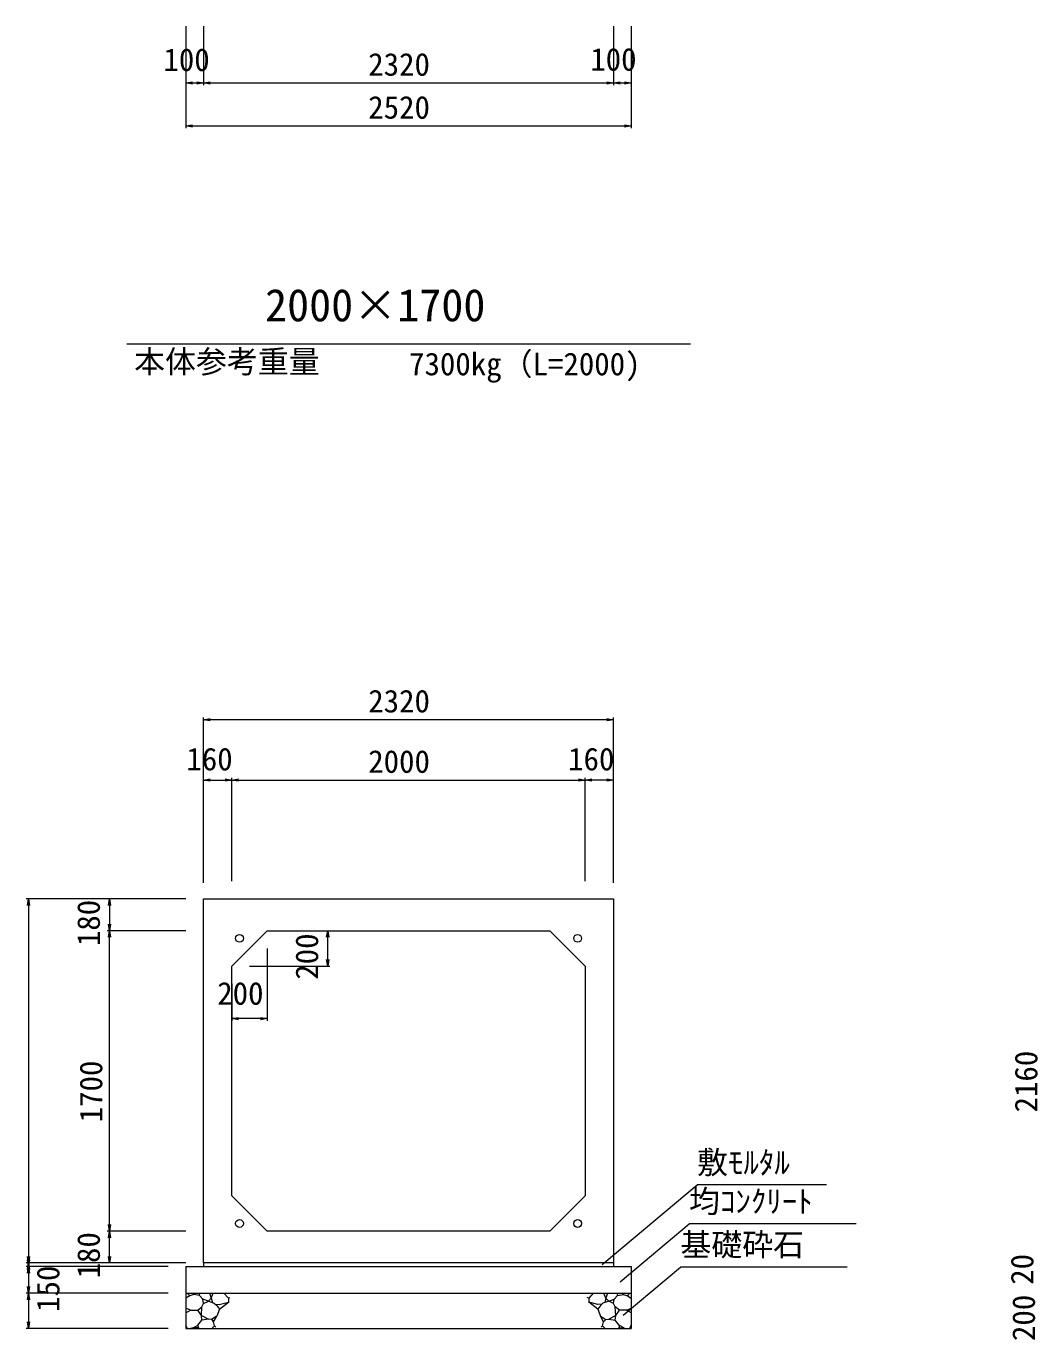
# Model space of a CAD drawing. Units: millimetres on the paper. Extents: x 0 to 841, y 0 to 594.
# Drawn here: x 182.4 to 296.9, y 302.8 to 451.5 of the extents above; entities that cross this region are included whole.
import ezdxf
from ezdxf.enums import TextEntityAlignment as Align

# ---------------------------------------------------------------- set-up
doc = ezdxf.new("R2010")
doc.units = ezdxf.units.MM
for name, color, linetype, lineweight in [('D-STR-DIM（寸法）', 7, 'Continuous', 18), ('D-STR-HTXT（旗揚げ）', 4, 'Continuous', 18), ('D-STR-STRn（構造物）', 5, 'Continuous', 18), ('D-STR（構造物外形線）', 1, 'Continuous', 18)]:
    doc.layers.add(name, color=color, linetype=linetype, lineweight=lineweight)
doc.layers.add('D-STR-TXT（文字）', color=7, linetype='Continuous')
doc.styles.add('ＭＳ ゴシック', font='')
doc.styles.get('ＭＳ ゴシック').set_extended_font_data('MS Gothic')

msp = doc.modelspace()

# ---------------------------------------------------------------- linework, layer by layer
at = {"layer": 'D-STR-DIM（寸法）'}
for p, q in [((200.473, 451.456), (200.473, 439.929)), ((200.473, 451.456), (200.473, 444.793)), ((202.473, 451.456), (202.473, 444.793)), ((202.473, 451.056), (202.473, 444.793)), ((248.873, 451.456), (248.873, 444.793)), ((248.873, 451.456), (248.873, 444.793)), ((250.873, 451.456), (250.873, 444.793)), ((250.873, 451.456), (250.873, 439.929)), ((200.473, 445.043), (201.223, 445.168)), ((200.473, 445.043), (200.573, 445.043)), ((201.223, 444.918), (200.473, 445.043)), ((200.573, 445.043), (202.373, 445.043)), ((201.723, 445.168), (202.473, 445.043)), ((202.473, 445.043), (201.723, 444.918)), ((202.473, 445.043), (202.373, 445.043)), ((202.473, 445.043), (203.223, 445.168)), ((202.473, 445.043), (202.573, 445.043)), ((203.223, 444.918), (202.473, 445.043)), ((202.573, 445.043), (248.773, 445.043)), ((248.123, 445.168), (248.873, 445.043)), ((248.873, 445.043), (248.123, 444.918)), ((248.873, 445.043), (248.773, 445.043)), ((248.873, 445.043), (249.623, 445.168)), ((248.873, 445.043), (248.973, 445.043)), ((249.623, 444.918), (248.873, 445.043)), ((248.973, 445.043), (250.773, 445.043)), ((250.123, 445.168), (250.873, 445.043)), ((250.873, 445.043), (250.123, 444.918)), ((250.873, 445.043), (250.773, 445.043)), ((200.473, 440.179), (201.223, 440.304)), ((200.473, 440.179), (200.573, 440.179)), ((201.223, 440.054), (200.473, 440.179)), ((200.573, 440.179), (250.773, 440.179)), ((250.123, 440.304), (250.873, 440.179)), ((250.873, 440.179), (250.123, 440.054)), ((250.873, 440.179), (250.773, 440.179)), ((202.473, 354.524), (202.473, 373.249)), ((202.473, 372.999), (203.223, 373.124)), ((248.123, 373.124), (248.873, 372.999)), ((248.873, 354.524), (248.873, 373.249)), ((202.473, 372.999), (202.573, 372.999)), ((203.223, 372.874), (202.473, 372.999)), ((248.773, 372.999), (202.573, 372.999)), ((248.873, 372.999), (248.123, 372.874)), ((248.873, 372.999), (248.773, 372.999)), ((202.473, 354.524), (202.473, 366.416)), ((202.473, 366.166), (203.223, 366.291)), ((202.473, 366.166), (202.573, 366.166)), ((203.223, 366.041), (202.473, 366.166)), ((202.573, 366.166), (205.573, 366.166)), ((204.923, 366.291), (205.673, 366.166)), ((205.673, 366.166), (204.923, 366.041)), ((205.673, 366.166), (205.573, 366.166)), ((205.673, 354.724), (205.673, 366.416)), ((205.673, 354.724), (205.673, 366.416)), ((205.673, 366.166), (206.423, 366.291)), ((205.673, 366.166), (205.773, 366.166)), ((206.423, 366.041), (205.673, 366.166)), ((205.773, 366.166), (245.573, 366.166)), ((244.923, 366.291), (245.673, 366.166)), ((245.673, 366.166), (244.923, 366.041)), ((245.673, 366.166), (245.573, 366.166)), ((245.673, 354.724), (245.673, 366.416)), ((245.673, 354.724), (245.673, 366.416)), ((245.673, 366.166), (246.423, 366.291)), ((245.673, 366.166), (245.773, 366.166)), ((246.423, 366.041), (245.673, 366.166)), ((248.773, 366.166), (245.773, 366.166)), ((248.123, 366.291), (248.873, 366.166)), ((248.873, 366.166), (248.123, 366.041)), ((248.873, 366.166), (248.773, 366.166)), ((248.873, 354.574), (248.873, 366.416)), ((200.473, 352.724), (182.406, 352.724)), ((182.531, 351.974), (182.656, 352.724)), ((182.656, 352.724), (182.656, 352.624)), ((182.656, 352.724), (182.781, 351.974)), ((182.656, 352.624), (182.656, 311.624)), ((200.473, 352.724), (191.579, 352.724)), ((191.704, 351.974), (191.829, 352.724)), ((191.829, 352.724), (191.829, 352.624)), ((191.829, 352.724), (191.954, 351.974)), ((191.829, 352.624), (191.829, 349.224)), ((191.829, 349.124), (191.704, 349.874)), ((191.954, 349.874), (191.829, 349.124)), ((200.473, 349.124), (191.579, 349.124)), ((200.473, 349.124), (191.579, 349.124)), ((191.704, 348.374), (191.829, 349.124)), ((191.829, 349.124), (191.829, 349.224)), ((191.829, 349.124), (191.829, 349.024)), ((191.829, 349.124), (191.954, 348.374)), ((191.829, 315.224), (191.829, 349.024)), ((211.673, 349.124), (216.778, 349.124)), ((216.403, 348.374), (216.528, 349.124)), ((216.528, 349.124), (216.528, 349.024)), ((216.528, 349.124), (216.653, 348.374)), ((216.528, 345.224), (216.528, 349.024)), ((209.673, 347.124), (209.673, 338.926)), ((207.673, 345.124), (216.778, 345.124)), ((216.528, 345.124), (216.403, 345.874)), ((216.653, 345.874), (216.528, 345.124)), ((216.528, 345.124), (216.528, 345.224)), ((205.673, 343.124), (205.673, 338.926)), ((205.673, 339.176), (206.423, 339.301)), ((205.673, 339.176), (205.773, 339.176)), ((206.423, 339.051), (205.673, 339.176)), ((209.573, 339.176), (205.773, 339.176)), ((208.923, 339.301), (209.673, 339.176)), ((209.673, 339.176), (208.923, 339.051)), ((209.673, 339.176), (209.573, 339.176)), ((200.473, 315.124), (191.579, 315.124)), ((200.473, 315.124), (191.579, 315.124)), ((191.829, 315.124), (191.704, 315.874)), ((191.704, 314.374), (191.829, 315.124)), ((191.954, 315.874), (191.829, 315.124)), ((191.829, 315.124), (191.829, 315.224)), ((191.829, 315.124), (191.829, 315.024)), ((191.829, 315.124), (191.954, 314.374)), ((191.829, 311.624), (191.829, 315.024)), ((182.656, 311.524), (182.531, 312.274)), ((182.781, 312.274), (182.656, 311.524)), ((191.829, 311.524), (191.704, 312.274)), ((191.954, 312.274), (191.829, 311.524)), ((200.473, 311.524), (182.406, 311.524)), ((200.473, 311.524), (182.406, 311.524)), ((198.473, 311.124), (182.406, 311.124)), ((198.473, 311.124), (182.406, 311.124)), ((182.656, 311.124), (182.531, 311.874)), ((182.531, 310.774), (182.656, 311.524)), ((182.531, 310.374), (182.656, 311.124)), ((182.781, 311.874), (182.656, 311.124)), ((182.656, 311.524), (182.656, 311.624)), ((182.656, 311.524), (182.656, 311.424)), ((182.656, 311.524), (182.781, 310.774)), ((182.656, 311.424), (182.656, 311.224)), ((182.656, 311.124), (182.656, 311.224)), ((182.656, 311.124), (182.656, 311.024)), ((182.656, 311.124), (182.781, 310.374)), ((182.656, 311.024), (182.656, 308.224)), ((200.473, 311.524), (191.579, 311.524)), ((191.829, 311.524), (191.829, 311.624)), ((198.473, 308.124), (182.406, 308.124)), ((198.473, 308.124), (182.406, 308.124)), ((182.656, 308.124), (182.531, 308.874)), ((182.531, 307.374), (182.656, 308.124)), ((182.781, 308.874), (182.656, 308.124)), ((182.656, 308.124), (182.656, 308.224)), ((182.656, 308.124), (182.656, 308.024)), ((182.656, 308.124), (182.781, 307.374)), ((182.656, 308.024), (182.656, 304.224)), ((182.656, 304.124), (182.531, 304.874)), ((182.781, 304.874), (182.656, 304.124)), ((198.473, 304.124), (182.406, 304.124)), ((182.656, 304.124), (182.656, 304.224))]:
    msp.add_line(p, q, dxfattribs=at)
at = {"layer": 'D-STR-HTXT（旗揚げ）'}
for p, q in [((193.781, 415.525), (257.565, 415.525)), ((247.59, 311.335), (258.323, 320.353)), ((272.985, 320.353), (258.323, 320.353)), ((249.612, 309.401), (257.411, 315.954)), ((276.336, 315.954), (257.411, 315.954)), ((249.962, 305.606), (256.436, 311.045)), ((275.299, 311.045), (256.436, 311.045))]:
    msp.add_line(p, q, dxfattribs=at)
at = {"layer": 'D-STR-STRn（構造物）'}
for p, q in [((200.473, 311.124), (250.873, 311.124)), ((200.473, 311.124), (200.473, 304.124)), ((202.473, 311.524), (202.473, 311.124)), ((248.873, 311.524), (248.873, 311.124)), ((250.873, 311.124), (250.873, 304.124)), ((200.473, 308.124), (250.873, 308.124)), ((200.899, 307.808), (200.473, 307.558)), ((200.899, 307.808), (200.634, 308.124)), ((201.367, 307.959), (200.899, 307.808)), ((201.367, 307.959), (201.52, 308.124)), ((202.014, 307.855), (201.367, 307.959)), ((202.014, 307.855), (201.999, 308.124)), ((202.404, 307.43), (202.014, 307.855)), ((203.162, 308.124), (203.344, 307.55)), ((203.344, 307.55), (203.568, 308.124)), ((204.763, 308.124), (205.28, 307.548)), ((205.28, 307.548), (205.455, 307.635)), ((246.066, 307.548), (245.891, 307.635)), ((246.583, 308.124), (246.066, 307.548)), ((248.003, 307.55), (247.779, 308.124)), ((248.184, 308.124), (248.003, 307.55)), ((248.943, 307.43), (249.333, 307.855)), ((249.333, 307.855), (249.347, 308.124)), ((249.333, 307.855), (249.979, 307.959)), ((249.979, 307.959), (249.826, 308.124)), ((249.979, 307.959), (250.447, 307.808)), ((250.447, 307.808), (250.713, 308.124)), ((250.447, 307.808), (250.873, 307.558)), ((200.992, 306.197), (200.473, 306.415)), ((200.473, 305.902), (200.992, 306.197)), ((200.992, 306.197), (201.806, 306.183)), ((201.806, 306.183), (202.286, 306.556)), ((202.229, 305.596), (201.806, 306.183)), ((202.229, 305.596), (202.286, 306.556)), ((202.286, 306.556), (202.474, 306.934)), ((202.474, 306.934), (202.404, 307.43)), ((203.022, 307.217), (202.404, 307.43)), ((202.474, 306.934), (203.022, 307.217)), ((203.344, 307.55), (203.022, 307.217)), ((203.022, 307.217), (203.684, 306.972)), ((203.344, 307.55), (203.469, 307.052)), ((203.684, 306.972), (203.928, 306.74)), ((203.806, 306.856), (204.255, 306.812)), ((203.928, 306.74), (204.259, 306.299)), ((204.259, 306.299), (203.968, 305.522)), ((204.255, 306.812), (205.28, 307.075)), ((204.259, 306.299), (205.28, 307.075)), ((205.28, 307.548), (205.28, 307.075)), ((205.28, 307.075), (205.3, 307.071)), ((246.066, 307.075), (246.046, 307.071)), ((246.066, 307.548), (246.066, 307.075)), ((247.091, 306.812), (246.066, 307.075)), ((247.087, 306.299), (246.066, 307.075)), ((247.418, 306.74), (247.087, 306.299)), ((247.087, 306.299), (247.378, 305.522)), ((247.54, 306.856), (247.091, 306.812)), ((247.663, 306.972), (247.418, 306.74)), ((248.324, 307.217), (247.663, 306.972)), ((248.003, 307.55), (247.878, 307.052)), ((248.003, 307.55), (248.324, 307.217)), ((248.324, 307.217), (248.943, 307.43)), ((248.872, 306.934), (248.324, 307.217)), ((248.872, 306.934), (248.943, 307.43)), ((249.06, 306.556), (248.872, 306.934)), ((249.117, 305.596), (249.06, 306.556)), ((249.54, 306.183), (249.06, 306.556)), ((249.117, 305.596), (249.54, 306.183)), ((250.355, 306.197), (249.54, 306.183)), ((250.355, 306.197), (250.873, 306.415)), ((250.873, 305.902), (250.355, 306.197)), ((201.84, 304.497), (202.28, 305.055)), ((202.28, 305.055), (202.229, 305.596)), ((202.229, 305.596), (203.024, 305.166)), ((203.024, 305.166), (202.28, 305.055)), ((203.36, 305.141), (203.024, 305.166)), ((203.968, 305.522), (203.36, 305.141)), ((203.36, 305.141), (203.613, 304.881)), ((203.613, 304.881), (203.968, 305.522)), ((203.708, 304.426), (203.613, 304.881)), ((247.734, 304.881), (247.378, 305.522)), ((247.378, 305.522), (247.987, 305.141)), ((247.639, 304.426), (247.734, 304.881)), ((247.987, 305.141), (247.734, 304.881)), ((247.987, 305.141), (248.322, 305.166)), ((249.117, 305.596), (248.322, 305.166)), ((248.322, 305.166), (249.066, 305.055)), ((249.066, 305.055), (249.117, 305.596)), ((249.506, 304.497), (249.066, 305.055)), ((200.644, 304.124), (200.473, 304.48)), ((200.473, 304.124), (250.873, 304.124)), ((201.295, 304.198), (200.991, 304.124)), ((201.295, 304.198), (201.84, 304.497)), ((201.797, 304.216), (201.295, 304.198)), ((202.007, 304.124), (201.797, 304.216)), ((201.84, 304.497), (201.851, 304.218)), ((203.406, 304.124), (203.708, 304.426)), ((203.708, 304.426), (203.864, 304.28)), ((247.639, 304.426), (247.483, 304.28)), ((247.94, 304.124), (247.639, 304.426)), ((249.339, 304.124), (249.549, 304.216)), ((249.506, 304.497), (249.496, 304.218)), ((250.052, 304.198), (249.506, 304.497)), ((249.549, 304.216), (250.052, 304.198)), ((250.052, 304.198), (250.355, 304.124)), ((250.703, 304.124), (250.873, 304.48))]:
    msp.add_line(p, q, dxfattribs=at)
at = {"layer": 'D-STR（構造物外形線）'}
for p, q in [((202.473, 352.724), (248.873, 352.724)), ((202.473, 311.524), (202.473, 352.724)), ((248.873, 352.724), (248.873, 311.524)), ((205.673, 345.124), (209.673, 349.124)), ((209.673, 349.124), (241.673, 349.124)), ((241.673, 349.124), (245.673, 345.124)), ((205.673, 319.124), (205.673, 345.124)), ((245.673, 345.124), (245.673, 319.124)), ((209.673, 315.124), (205.673, 319.124)), ((245.673, 319.124), (241.673, 315.124)), ((241.673, 315.124), (209.673, 315.124)), ((248.873, 311.524), (202.473, 311.524))]:
    msp.add_line(p, q, dxfattribs=at)
for centre in [(206.542, 348.256), (244.805, 348.256), (206.542, 315.993), (244.805, 315.993)]:
    msp.add_circle(centre, 0.44, dxfattribs=at)

# ---------------------------------------------------------------- texts
at = {"layer": 'D-STR-DIM（寸法）', "style": 'ＭＳ ゴシック'}
for s, p in [('100', (197.929, 445.618)), ('100', (246.239, 445.66)), ('2320', (221.107, 445.093)), ('2520', (221.107, 440.229)), ('2320', (221.107, 373.049)), ('160', (200.529, 366.491)), ('2000', (221.107, 366.216)), ('160', (243.729, 366.491)), ('200', (204.021, 339.977))]:
    msp.add_text(s, height=2.566, dxfattribs=at).set_placement(p, align=Align.BOTTOM_LEFT)
for s, p in [('180', (191.504, 347.38)), ('200', (216.208, 343.575)), ('2160', (297.606, 328.558)), ('1700', (191.779, 327.443)), ('180', (191.504, 309.78)), ('20', (297.158, 309.058)), ('150', (186.924, 305.992)), ('200', (297.331, 302.695))]:
    msp.add_text(s, height=2.566, rotation=90, dxfattribs=at).set_placement(p, align=Align.BOTTOM_LEFT)
at = {"layer": 'D-STR-TXT（文字）', "style": 'ＭＳ ゴシック'}
for s, height, p in [('2000×1700', 3.666, (209.43, 416.974)), ('本体参考重量', 2.566, (194.612, 411.458)), ('7300kg（L=2000)', 2.566, (225.732, 411.195)), ('敷ﾓﾙﾀﾙ', 2.566, (258.323, 320.853)), ('均ｺﾝｸﾘｰﾄ', 2.566, (257.411, 316.454)), ('基礎砕石', 2.566, (256.436, 311.545))]:
    msp.add_text(s, height=height, dxfattribs=at).set_placement(p, align=Align.BOTTOM_LEFT)

doc.saveas('drawing.dxf')
